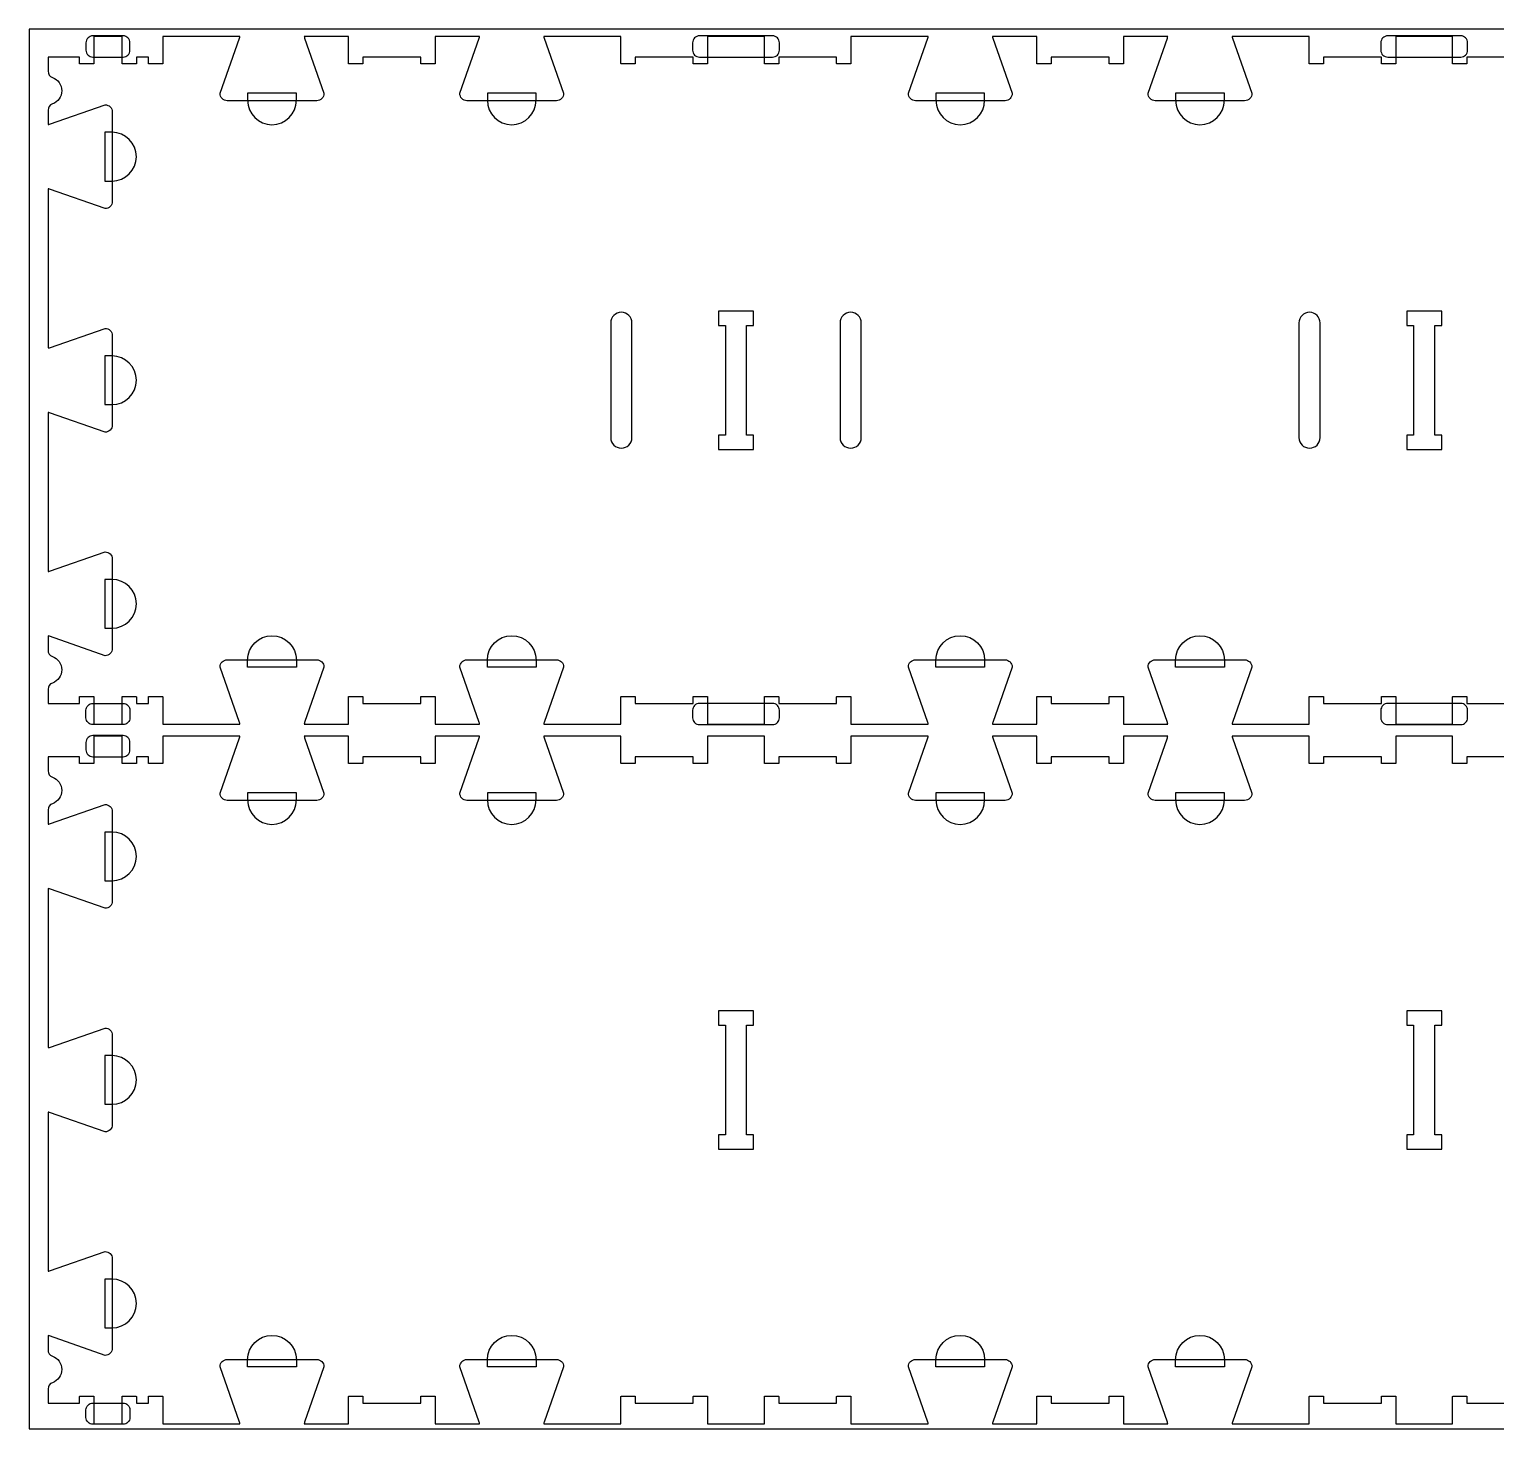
# Model space of a CAD drawing. Header units: millimetres. Extents: x -1220 to 1220, y -1270 to 3560.
# Drawn here: x -1220 to 58, y 50 to 1270 of the extents above; entities that cross this region are included whole.
import ezdxf

# ---------------------------------------------------------------- set-up
doc = ezdxf.new("R2010")
doc.units = ezdxf.units.MM
for name, color, linetype, true_color in [('0_SHEET_SPRUCEPLY_2440X122', 1, 'Continuous', 0xff0000), ('3_ANYTOOL_CUTTHROUGH_INSID', 4, 'Continuous', 0x00ffff), ('4_ANYTOOL_CUTTHROUGH_OUTSI', 5, 'Continuous', 0x0000ff), ('5_ANYTOOL_HALF_MILL_9MM_IN', 3, 'Continuous', 0x00ff00)]:
    doc.layers.add(name, color=color, linetype=linetype, true_color=true_color)

msp = doc.modelspace()

# ---------------------------------------------------------------- linework, layer by layer
at = {"layer": '0_SHEET_SPRUCEPLY_2440X122'}
msp.add_lwpolyline([(-1220, 1270), (-1220, 50), (1220, 50), (1220, 1270)], close=True, dxfattribs=at)
at = {"layer": '3_ANYTOOL_CUTTHROUGH_INSID'}
for points in [[(-694.7, 1014.1, 1), (-713.2, 1014.1), (-713.2, 914.1, 1), (-694.7, 914.1)], [(-513.2, 1014.1), (-513.2, 914.1, 1), (-494.7, 914.1), (-494.7, 1014.1, 1)], [(-94.7, 1014.1, 1), (-113.2, 1014.1), (-113.2, 914.1, 1), (-94.7, 914.1)]]:
    msp.add_lwpolyline(points, format="xyb", close=True, dxfattribs=at)
for points in [[(-618.9, 903.8), (-588.7, 903.8), (-588.7, 916.3), (-594.7, 916.3), (-594.7, 1011.8), (-588.7, 1011.8), (-588.7, 1024.3), (-619.2, 1024.3), (-619.2, 1011.8), (-613.2, 1011.8), (-613.2, 916.3), (-619.2, 916.3), (-619.2, 903.8)], [(-18.9, 903.8), (11.3, 903.8), (11.3, 916.3), (5.3, 916.3), (5.3, 1011.8), (11.3, 1011.8), (11.3, 1024.3), (-19.2, 1024.3), (-19.2, 1011.8), (-13.2, 1011.8), (-13.2, 916.3), (-19.2, 916.3), (-19.2, 903.8)], [(-588.9, 414.3), (-619.2, 414.3), (-619.2, 401.8), (-613.2, 401.8), (-613.2, 306.3), (-619.2, 306.3), (-619.2, 293.8), (-588.7, 293.8), (-588.7, 306.3), (-594.7, 306.3), (-594.7, 401.8), (-588.7, 401.8), (-588.7, 414.3)], [(11.1, 414.3), (-19.2, 414.3), (-19.2, 401.8), (-13.2, 401.8), (-13.2, 306.3), (-19.2, 306.3), (-19.2, 293.8), (11.3, 293.8), (11.3, 306.3), (5.3, 306.3), (5.3, 401.8), (11.3, 401.8), (11.3, 414.3)]]:
    msp.add_lwpolyline(points, close=True, dxfattribs=at)
at = {"layer": '4_ANYTOOL_CUTTHROUGH_OUTSI'}
for points in [[(83.8, 1245.8), (33.3, 1245.8), (33.3, 1240.1), (33.3, 1240.1, -0.414214), (33.1, 1239.8), (21.1, 1239.8, -0.414214), (20.8, 1240.1), (20.8, 1263.8), (-28.7, 1263.8), (-28.7, 1240.1), (-28.7, 1240.1, -0.414214), (-28.9, 1239.8), (-40.9, 1239.8, -0.414214), (-41.2, 1240.1), (-41.2, 1245.8), (-91.7, 1245.8), (-91.7, 1240.1), (-91.7, 1240.1, -0.414214), (-91.9, 1239.8), (-103.9, 1239.8, -0.414214), (-104.2, 1240.1), (-104.2, 1263.8), (-171.4, 1263.8), (-171.4, 1263.8, 0.061485), (-171.2, 1262.4), (-154.3, 1214.2, -0.084368), (-154.2, 1214.1, -0.414214), (-160.5, 1207.8), (-238.5, 1207.8, -0.414214), (-244.7, 1214.1, -0.084368), (-244.7, 1214.2), (-227.8, 1262.4, 0.061485), (-227.6, 1263.8), (-266.2, 1263.8), (-266.2, 1240.1), (-266.2, 1240.1, -0.414214), (-266.4, 1239.8), (-278.4, 1239.8, -0.414214), (-278.7, 1240.1), (-278.7, 1245.8), (-329.2, 1245.8), (-329.2, 1240.1), (-329.2, 1240.1, -0.414214), (-329.4, 1239.8), (-341.4, 1239.8, -0.414214), (-341.7, 1240.1), (-341.7, 1263.8), (-380.3, 1263.8), (-380.3, 1263.8, 0.061485), (-380.1, 1262.4), (-363.2, 1214.2, -0.084368), (-363.2, 1214.1, -0.414214), (-369.4, 1207.8), (-447.4, 1207.8, -0.414214), (-453.7, 1214.1, -0.084368), (-453.6, 1214.2), (-436.7, 1262.4, 0.061485), (-436.5, 1263.8), (-503.7, 1263.8), (-503.7, 1240.1), (-503.7, 1240.1, -0.414214), (-503.9, 1239.8), (-515.9, 1239.8, -0.414214), (-516.2, 1240.1), (-516.2, 1245.8), (-566.7, 1245.8), (-566.7, 1240.1), (-566.7, 1240.1, -0.414214), (-566.9, 1239.8), (-578.9, 1239.8, -0.414214), (-579.2, 1240.1), (-579.2, 1263.8), (-628.7, 1263.8), (-628.7, 1240.1), (-628.7, 1240.1, -0.414214), (-628.9, 1239.8), (-640.9, 1239.8, -0.414214), (-641.2, 1240.1), (-641.2, 1245.8), (-691.7, 1245.8), (-691.7, 1240.1), (-691.7, 1240.1, -0.414214), (-691.9, 1239.8), (-703.9, 1239.8, -0.414214), (-704.2, 1240.1), (-704.2, 1263.8), (-771.4, 1263.8), (-771.4, 1263.8, 0.061485), (-771.2, 1262.4), (-754.3, 1214.2, -0.084368), (-754.2, 1214.1, -0.414214), (-760.5, 1207.8), (-838.5, 1207.8, -0.414214), (-844.7, 1214.1, -0.084368), (-844.7, 1214.2), (-827.8, 1262.4, 0.061485), (-827.6, 1263.8), (-866.2, 1263.8), (-866.2, 1240.1), (-866.2, 1240.1, -0.414214), (-866.4, 1239.8), (-878.4, 1239.8, -0.414214), (-878.7, 1240.1), (-878.7, 1245.8), (-929.2, 1245.8), (-929.2, 1240.1), (-929.2, 1240.1, -0.414214), (-929.4, 1239.8), (-941.4, 1239.8, -0.414214), (-941.7, 1240.1), (-941.7, 1263.8), (-980.3, 1263.8), (-980.3, 1263.8, 0.061485), (-980.1, 1262.4), (-963.2, 1214.2, -0.084368), (-963.2, 1214.1, -0.414214), (-969.4, 1207.8), (-1047.4, 1207.8, -0.414214), (-1053.7, 1214.1, -0.084368), (-1053.6, 1214.2), (-1036.7, 1262.4, 0.061485), (-1036.5, 1263.8), (-1103.7, 1263.8), (-1103.7, 1240.1), (-1103.7, 1240.1, -0.414214), (-1103.9, 1239.8), (-1115.9, 1239.8, -0.414214), (-1116.2, 1240.1), (-1116.2, 1245.8), (-1126.7, 1245.8), (-1126.7, 1240.1), (-1126.7, 1240.1, -0.414214), (-1126.9, 1239.8), (-1138.9, 1239.8, -0.414214), (-1139.2, 1240.1), (-1139.2, 1263.8), (-1163.7, 1263.8), (-1163.7, 1240.1), (-1163.7, 1240.1, -0.414214), (-1163.9, 1239.8), (-1175.9, 1239.8, -0.414214), (-1176.2, 1240.1), (-1176.2, 1245.8), (-1203.7, 1245.8), (-1203.7, 1233.4), (-1203.7, 1233.4, 0.317837), (-1199.9, 1228, -0.707107), (-1199.9, 1204.9, 0.317837), (-1203.7, 1199.5), (-1203.7, 1187.1, 0.061485), (-1202.3, 1187.3), (-1154, 1204.2, -0.084368), (-1153.9, 1204.2, -0.414214), (-1147.7, 1198), (-1147.7, 1120, -0.414214), (-1153.9, 1113.7, -0.084368), (-1154, 1113.7), (-1202.3, 1130.6, 0.061485), (-1203.7, 1130.9), (-1203.7, 992.2, 0.061485), (-1202.3, 992.4), (-1154, 1009.3, -0.084368), (-1153.9, 1009.3, -0.414214), (-1147.7, 1003.1), (-1147.7, 925.1, -0.414214), (-1153.9, 918.8, -0.084368), (-1154, 918.8), (-1202.3, 935.7, 0.061485), (-1203.7, 936), (-1203.7, 797.3, 0.061485), (-1202.3, 797.5), (-1154, 814.4, -0.084368), (-1153.9, 814.4, -0.414214), (-1147.7, 808.2), (-1147.7, 730.2, -0.414214), (-1153.9, 723.9, -0.084368), (-1154, 723.9), (-1202.3, 740.8, 0.061485), (-1203.7, 741.1), (-1203.7, 728.7, 0.317837), (-1199.9, 723.2, -0.707107), (-1199.9, 700.1, 0.317837), (-1203.7, 694.7), (-1203.7, 682.3), (-1176.2, 682.3), (-1176.2, 688.1), (-1176.2, 688.1, -0.414214), (-1175.9, 688.3), (-1163.9, 688.3, -0.414214), (-1163.7, 688.1), (-1163.7, 664.3), (-1139.2, 664.3), (-1139.2, 688.1), (-1139.2, 688.1, -0.414214), (-1138.9, 688.3), (-1126.9, 688.3, -0.414214), (-1126.7, 688.1), (-1126.7, 682.3), (-1116.2, 682.3), (-1116.2, 688.1), (-1116.2, 688.1, -0.414214), (-1115.9, 688.3), (-1103.9, 688.3, -0.414214), (-1103.7, 688.1), (-1103.7, 664.3), (-1053.9, 664.3), (-1036.5, 664.3), (-1036.5, 664.3, 0.061485), (-1036.7, 665.7), (-1053.6, 714, -0.084368), (-1053.7, 714.1, -0.414214), (-1047.4, 720.3), (-969.4, 720.3, -0.414214), (-963.2, 714.1, -0.084368), (-963.2, 714), (-980.1, 665.7, 0.061485), (-980.3, 664.3), (-941.7, 664.3), (-941.7, 688.1), (-941.7, 688.1, -0.414214), (-941.4, 688.3), (-929.4, 688.3, -0.414214), (-929.2, 688.1), (-929.2, 682.3), (-878.7, 682.3), (-878.7, 688.1), (-878.7, 688.1, -0.414214), (-878.4, 688.3), (-866.4, 688.3, -0.414214), (-866.2, 688.1), (-866.2, 664.3), (-827.6, 664.3), (-827.6, 664.3, 0.061485), (-827.8, 665.7), (-844.7, 714, -0.084368), (-844.7, 714.1, -0.414214), (-838.5, 720.3), (-760.5, 720.3, -0.414214), (-754.2, 714.1, -0.084368), (-754.3, 714), (-771.2, 665.7, 0.061485), (-771.4, 664.3), (-704.2, 664.3), (-704.2, 688.1), (-704.2, 688.1, -0.414214), (-703.9, 688.3), (-691.9, 688.3, -0.414214), (-691.7, 688.1), (-691.7, 682.3), (-641.2, 682.3), (-641.2, 688.1), (-641.2, 688.1, -0.414214), (-640.9, 688.3), (-628.9, 688.3, -0.414214), (-628.7, 688.1), (-628.7, 664.3), (-579.2, 664.3), (-579.2, 688.1), (-579.2, 688.1, -0.414214), (-578.9, 688.3), (-566.9, 688.3, -0.414214), (-566.7, 688.1), (-566.7, 682.3), (-516.2, 682.3), (-516.2, 688.1), (-516.2, 688.1, -0.414214), (-515.9, 688.3), (-503.9, 688.3, -0.414214), (-503.7, 688.1), (-503.7, 664.3), (-453.9, 664.3), (-436.5, 664.3), (-436.5, 664.3, 0.061485), (-436.7, 665.7), (-453.6, 714, -0.084368), (-453.7, 714.1, -0.414214), (-447.4, 720.3), (-369.4, 720.3, -0.414214), (-363.2, 714.1, -0.084368), (-363.2, 714), (-380.1, 665.7, 0.061485), (-380.3, 664.3), (-341.7, 664.3), (-341.7, 688.1), (-341.7, 688.1, -0.414214), (-341.4, 688.3), (-329.4, 688.3, -0.414214), (-329.2, 688.1), (-329.2, 682.3), (-278.7, 682.3), (-278.7, 688.1), (-278.7, 688.1, -0.414214), (-278.4, 688.3), (-266.4, 688.3, -0.414214), (-266.2, 688.1), (-266.2, 664.3), (-227.6, 664.3), (-227.6, 664.3, 0.061485), (-227.8, 665.7), (-244.7, 714, -0.084368), (-244.7, 714.1, -0.414214), (-238.5, 720.3), (-160.5, 720.3, -0.414214), (-154.2, 714.1, -0.084368), (-154.3, 714), (-171.2, 665.7, 0.061485), (-171.4, 664.3), (-104.2, 664.3), (-104.2, 688.1), (-104.2, 688.1, -0.414214), (-103.9, 688.3), (-91.9, 688.3, -0.414214), (-91.7, 688.1), (-91.7, 682.3), (-41.2, 682.3), (-41.2, 688.1), (-41.2, 688.1, -0.414214), (-40.9, 688.3), (-28.9, 688.3, -0.414214), (-28.7, 688.1), (-28.7, 664.3), (20.8, 664.3), (20.8, 688.1), (20.8, 688.1, -0.414214), (21.1, 688.3), (33.1, 688.3, -0.414214), (33.3, 688.1), (33.3, 682.3), (83.8, 682.3)], [(83.8, 635.8), (33.3, 635.8), (33.3, 630.1), (33.3, 630.1, -0.414214), (33.1, 629.8), (21.1, 629.8, -0.414214), (20.8, 630.1), (20.8, 653.8), (-28.7, 653.8), (-28.7, 630.1), (-28.7, 630.1, -0.414214), (-28.9, 629.8), (-40.9, 629.8, -0.414214), (-41.2, 630.1), (-41.2, 635.8), (-91.7, 635.8), (-91.7, 630.1), (-91.7, 630.1, -0.414214), (-91.9, 629.8), (-103.9, 629.8, -0.414214), (-104.2, 630.1), (-104.2, 653.8), (-171.4, 653.8), (-171.4, 653.8, 0.061485), (-171.2, 652.4), (-154.3, 604.2, -0.084368), (-154.2, 604.1, -0.414214), (-160.5, 597.8), (-238.5, 597.8, -0.414214), (-244.7, 604.1, -0.084368), (-244.7, 604.2), (-227.8, 652.4, 0.061485), (-227.6, 653.8), (-266.2, 653.8), (-266.2, 630.1), (-266.2, 630.1, -0.414214), (-266.4, 629.8), (-278.4, 629.8, -0.414214), (-278.7, 630.1), (-278.7, 635.8), (-329.2, 635.8), (-329.2, 630.1), (-329.2, 630.1, -0.414214), (-329.4, 629.8), (-341.4, 629.8, -0.414214), (-341.7, 630.1), (-341.7, 653.8), (-380.3, 653.8), (-380.3, 653.8, 0.061485), (-380.1, 652.4), (-363.2, 604.2, -0.084368), (-363.2, 604.1, -0.414214), (-369.4, 597.8), (-447.4, 597.8, -0.414214), (-453.7, 604.1, -0.084368), (-453.6, 604.2), (-436.7, 652.4, 0.061485), (-436.5, 653.8), (-503.7, 653.8), (-503.7, 630.1), (-503.7, 630.1, -0.414214), (-503.9, 629.8), (-515.9, 629.8, -0.414214), (-516.2, 630.1), (-516.2, 635.8), (-566.7, 635.8), (-566.7, 630.1), (-566.7, 630.1, -0.414214), (-566.9, 629.8), (-578.9, 629.8, -0.414214), (-579.2, 630.1), (-579.2, 653.8), (-628.7, 653.8), (-628.7, 630.1), (-628.7, 630.1, -0.414214), (-628.9, 629.8), (-640.9, 629.8, -0.414214), (-641.2, 630.1), (-641.2, 635.8), (-691.7, 635.8), (-691.7, 630.1), (-691.7, 630.1, -0.414214), (-691.9, 629.8), (-703.9, 629.8, -0.414214), (-704.2, 630.1), (-704.2, 653.8), (-771.4, 653.8), (-771.4, 653.8, 0.061485), (-771.2, 652.4), (-754.3, 604.2, -0.084368), (-754.2, 604.1, -0.414214), (-760.5, 597.8), (-838.5, 597.8, -0.414214), (-844.7, 604.1, -0.084368), (-844.7, 604.2), (-827.8, 652.4, 0.061485), (-827.6, 653.8), (-866.2, 653.8), (-866.2, 630.1), (-866.2, 630.1, -0.414214), (-866.4, 629.8), (-878.4, 629.8, -0.414214), (-878.7, 630.1), (-878.7, 635.8), (-929.2, 635.8), (-929.2, 630.1), (-929.2, 630.1, -0.414214), (-929.4, 629.8), (-941.4, 629.8, -0.414214), (-941.7, 630.1), (-941.7, 653.8), (-980.3, 653.8), (-980.3, 653.8, 0.061485), (-980.1, 652.4), (-963.2, 604.2, -0.084368), (-963.2, 604.1, -0.414214), (-969.4, 597.8), (-1047.4, 597.8, -0.414214), (-1053.7, 604.1, -0.084368), (-1053.6, 604.2), (-1036.7, 652.4, 0.061485), (-1036.5, 653.8), (-1103.7, 653.8), (-1103.7, 630.1), (-1103.7, 630.1, -0.414214), (-1103.9, 629.8), (-1115.9, 629.8, -0.414214), (-1116.2, 630.1), (-1116.2, 635.8), (-1126.7, 635.8), (-1126.7, 630.1), (-1126.7, 630.1, -0.414214), (-1126.9, 629.8), (-1138.9, 629.8, -0.414214), (-1139.2, 630.1), (-1139.2, 653.8), (-1163.7, 653.8), (-1163.7, 630.1), (-1163.7, 630.1, -0.414214), (-1163.9, 629.8), (-1175.9, 629.8, -0.414214), (-1176.2, 630.1), (-1176.2, 635.8), (-1203.7, 635.8), (-1203.7, 623.4), (-1203.7, 623.4, 0.317837), (-1199.9, 618, -0.707107), (-1199.9, 594.9, 0.317837), (-1203.7, 589.5), (-1203.7, 577.1, 0.061485), (-1202.3, 577.3), (-1154, 594.2, -0.084368), (-1153.9, 594.2, -0.414214), (-1147.7, 588), (-1147.7, 510, -0.414214), (-1153.9, 503.7, -0.084368), (-1154, 503.7), (-1202.3, 520.6, 0.061485), (-1203.7, 520.9), (-1203.7, 382.2, 0.061485), (-1202.3, 382.4), (-1154, 399.3, -0.084368), (-1153.9, 399.3, -0.414214), (-1147.7, 393.1), (-1147.7, 315.1, -0.414214), (-1153.9, 308.8, -0.084368), (-1154, 308.8), (-1202.3, 325.7, 0.061485), (-1203.7, 326), (-1203.7, 187.3, 0.061485), (-1202.3, 187.5), (-1154, 204.4, -0.084368), (-1153.9, 204.4, -0.414214), (-1147.7, 198.2), (-1147.7, 120.2, -0.414214), (-1153.9, 113.9, -0.084368), (-1154, 113.9), (-1202.3, 130.8, 0.061485), (-1203.7, 131.1), (-1203.7, 118.7, 0.317837), (-1199.9, 113.2, -0.317837), (-1191.7, 101.7, -0.317837), (-1199.9, 90.1, 0.317837), (-1203.7, 84.7), (-1203.7, 72.3), (-1176.2, 72.3), (-1176.2, 78.1), (-1176.2, 78.1, -0.414214), (-1175.9, 78.3), (-1163.9, 78.3, -0.414214), (-1163.7, 78.1), (-1163.7, 54.3), (-1139.2, 54.3), (-1139.2, 78.1), (-1139.2, 78.1, -0.414214), (-1138.9, 78.3), (-1126.9, 78.3, -0.414214), (-1126.7, 78.1), (-1126.7, 72.3), (-1116.2, 72.3), (-1116.2, 78.1), (-1116.2, 78.1, -0.414214), (-1115.9, 78.3), (-1103.9, 78.3, -0.414214), (-1103.7, 78.1), (-1103.7, 54.3), (-1053.9, 54.3), (-1036.5, 54.3), (-1036.5, 54.3, 0.061485), (-1036.7, 55.7), (-1053.6, 104, -0.084368), (-1053.7, 104.1, -0.414214), (-1047.4, 110.3), (-969.4, 110.3, -0.414214), (-963.2, 104.1, -0.084368), (-963.2, 104), (-980.1, 55.7, 0.061485), (-980.3, 54.3), (-941.7, 54.3), (-941.7, 78.1), (-941.7, 78.1, -0.414214), (-941.4, 78.3), (-929.4, 78.3, -0.414214), (-929.2, 78.1), (-929.2, 72.3), (-878.7, 72.3), (-878.7, 78.1), (-878.7, 78.1, -0.414214), (-878.4, 78.3), (-866.4, 78.3, -0.414214), (-866.2, 78.1), (-866.2, 54.3), (-827.6, 54.3), (-827.6, 54.3, 0.061485), (-827.8, 55.7), (-844.7, 104, -0.084368), (-844.7, 104.1, -0.414214), (-838.5, 110.3), (-760.5, 110.3, -0.414214), (-754.2, 104.1, -0.084368), (-754.3, 104), (-771.2, 55.7, 0.061485), (-771.4, 54.3), (-704.2, 54.3), (-704.2, 78.1), (-704.2, 78.1, -0.414214), (-703.9, 78.3), (-691.9, 78.3, -0.414214), (-691.7, 78.1), (-691.7, 72.3), (-641.2, 72.3), (-641.2, 78.1), (-641.2, 78.1, -0.414214), (-640.9, 78.3), (-628.9, 78.3, -0.414214), (-628.7, 78.1), (-628.7, 54.3), (-579.2, 54.3), (-579.2, 78.1), (-579.2, 78.1, -0.414214), (-578.9, 78.3), (-566.9, 78.3, -0.414214), (-566.7, 78.1), (-566.7, 72.3), (-516.2, 72.3), (-516.2, 78.1), (-516.2, 78.1, -0.414214), (-515.9, 78.3), (-503.9, 78.3, -0.414214), (-503.7, 78.1), (-503.7, 54.3), (-453.9, 54.3), (-436.5, 54.3), (-436.5, 54.3, 0.061485), (-436.7, 55.7), (-453.6, 104, -0.084368), (-453.7, 104.1, -0.414214), (-447.4, 110.3), (-369.4, 110.3, -0.414214), (-363.2, 104.1, -0.084368), (-363.2, 104), (-380.1, 55.7, 0.061485), (-380.3, 54.3), (-341.7, 54.3), (-341.7, 78.1), (-341.7, 78.1, -0.414214), (-341.4, 78.3), (-329.4, 78.3, -0.414214), (-329.2, 78.1), (-329.2, 72.3), (-278.7, 72.3), (-278.7, 78.1), (-278.7, 78.1, -0.414214), (-278.4, 78.3), (-266.4, 78.3, -0.414214), (-266.2, 78.1), (-266.2, 54.3), (-227.6, 54.3), (-227.6, 54.3, 0.061485), (-227.8, 55.7), (-244.7, 104, -0.084368), (-244.7, 104.1, -0.414214), (-238.5, 110.3), (-160.5, 110.3, -0.414214), (-154.2, 104.1, -0.084368), (-154.3, 104), (-171.2, 55.7, 0.061485), (-171.4, 54.3), (-104.2, 54.3), (-104.2, 78.1), (-104.2, 78.1, -0.414214), (-103.9, 78.3), (-91.9, 78.3, -0.414214), (-91.7, 78.1), (-91.7, 72.3), (-41.2, 72.3), (-41.2, 78.1), (-41.2, 78.1, -0.414214), (-40.9, 78.3), (-28.9, 78.3, -0.414214), (-28.7, 78.1), (-28.7, 54.3), (20.8, 54.3), (20.8, 78.1), (20.8, 78.1, -0.414214), (21.1, 78.3), (33.1, 78.3, -0.414214), (33.3, 78.1), (33.3, 72.3), (83.8, 72.3)]]:
    msp.add_lwpolyline(points, format="xyb", dxfattribs=at)
at = {"layer": '5_ANYTOOL_HALF_MILL_9MM_IN'}
for points in [[(-1164.6, 1264.3, 0.414214), (-1170.6, 1258.3), (-1170.6, 1251.8, 0.414214), (-1164.6, 1245.8), (-1138.3, 1245.8, 0.414214), (-1132.3, 1251.8), (-1132.3, 1258.3, 0.414214), (-1138.3, 1264.3)], [(-635.8, 1264.3, 0.414214), (-641.8, 1258.3), (-641.8, 1251.8, 0.414214), (-635.8, 1245.8), (-572.1, 1245.8, 0.414214), (-566.1, 1251.8), (-566.1, 1258.3, 0.414214), (-572.1, 1264.3)], [(-35.8, 1264.3, 0.414214), (-41.8, 1258.3), (-41.8, 1251.8, 0.414214), (-35.8, 1245.8), (27.9, 1245.8, 0.414214), (33.9, 1251.8), (33.9, 1258.3, 0.414214), (27.9, 1264.3)], [(-1029.7, 1208.1, 1), (-987.2, 1208.1), (-987.2, 1208.3), (-987.2, 1214.3), (-1029.7, 1214.3), (-1029.7, 1208.3), (-1029.7, 1208.1)], [(-820.7, 1208.1, 1), (-778.2, 1208.1), (-778.2, 1208.3), (-778.2, 1214.3), (-820.7, 1214.3), (-820.7, 1208.3), (-820.7, 1208.1)], [(-429.7, 1208.1, 1), (-387.2, 1208.1), (-387.2, 1208.3), (-387.2, 1214.3), (-429.7, 1214.3), (-429.7, 1208.3), (-429.7, 1208.1)], [(-220.7, 1208.1, 1), (-178.2, 1208.1), (-178.2, 1208.3), (-178.2, 1214.3), (-220.7, 1214.3), (-220.7, 1208.3), (-220.7, 1208.1)], [(-1147.9, 1137.7, 1), (-1147.9, 1180.2), (-1148.2, 1180.2), (-1154.2, 1180.2), (-1154.2, 1137.7), (-1148.2, 1137.7), (-1147.9, 1137.7)], [(-1147.9, 942.8, 1), (-1147.9, 985.3), (-1148.2, 985.3), (-1154.2, 985.3), (-1154.2, 942.8), (-1148.2, 942.8), (-1147.9, 942.8)], [(-1147.9, 747.9, 1), (-1147.9, 790.4), (-1148.2, 790.4), (-1154.2, 790.4), (-1154.2, 747.9), (-1148.2, 747.9), (-1147.9, 747.9)], [(-1029.7, 720.1, -1), (-987.2, 720.1), (-987.2, 719.8), (-987.2, 713.8), (-1029.7, 713.8), (-1029.7, 719.8), (-1029.7, 720.1)], [(-820.7, 720.1, -1), (-778.2, 720.1), (-778.2, 719.8), (-778.2, 713.8), (-820.7, 713.8), (-820.7, 719.8), (-820.7, 720.1)], [(-429.7, 720.1, -1), (-387.2, 720.1), (-387.2, 719.8), (-387.2, 713.8), (-429.7, 713.8), (-429.7, 719.8), (-429.7, 720.1)], [(-220.7, 720.1, -1), (-178.2, 720.1), (-178.2, 719.8), (-178.2, 713.8), (-220.7, 713.8), (-220.7, 719.8), (-220.7, 720.1)], [(-1164.6, 663.8, -0.414214), (-1170.6, 669.8), (-1170.6, 676.3, -0.414214), (-1164.6, 682.3), (-1138.3, 682.3, -0.414214), (-1132.3, 676.3), (-1132.3, 669.8, -0.414214), (-1138.3, 663.8)], [(-635.8, 682.3, 0.414214), (-641.8, 676.3), (-641.8, 669.8, 0.414214), (-635.8, 663.8), (-572.1, 663.8, 0.414214), (-566.1, 669.8), (-566.1, 676.3, 0.414214), (-572.1, 682.3)], [(-35.8, 682.3, 0.414214), (-41.8, 676.3), (-41.8, 669.8, 0.414214), (-35.8, 663.8), (27.9, 663.8, 0.414214), (33.9, 669.8), (33.9, 676.3, 0.414214), (27.9, 682.3)], [(-1164.6, 654.3, 0.414214), (-1170.6, 648.3), (-1170.6, 641.8, 0.414214), (-1164.6, 635.8), (-1138.3, 635.8, 0.414214), (-1132.3, 641.8), (-1132.3, 648.3, 0.414214), (-1138.3, 654.3)], [(-1029.7, 598.1, 1), (-987.2, 598.1), (-987.2, 598.3), (-987.2, 604.3), (-1029.7, 604.3), (-1029.7, 598.3), (-1029.7, 598.1)], [(-820.7, 598.1, 1), (-778.2, 598.1), (-778.2, 598.3), (-778.2, 604.3), (-820.7, 604.3), (-820.7, 598.3), (-820.7, 598.1)], [(-429.7, 598.1, 1), (-387.2, 598.1), (-387.2, 598.3), (-387.2, 604.3), (-429.7, 604.3), (-429.7, 598.3), (-429.7, 598.1)], [(-220.7, 598.1, 1), (-178.2, 598.1), (-178.2, 598.3), (-178.2, 604.3), (-220.7, 604.3), (-220.7, 598.3), (-220.7, 598.1)], [(-1147.9, 527.7, 1), (-1147.9, 570.2), (-1148.2, 570.2), (-1154.2, 570.2), (-1154.2, 527.7), (-1148.2, 527.7), (-1147.9, 527.7)], [(-1147.9, 332.8, 1), (-1147.9, 375.3), (-1148.2, 375.3), (-1154.2, 375.3), (-1154.2, 332.8), (-1148.2, 332.8), (-1147.9, 332.8)], [(-1147.9, 137.9, 1), (-1147.9, 180.4), (-1148.2, 180.4), (-1154.2, 180.4), (-1154.2, 137.9), (-1148.2, 137.9), (-1147.9, 137.9)], [(-1029.7, 110.1, -1), (-987.2, 110.1), (-987.2, 109.8), (-987.2, 103.8), (-1029.7, 103.8), (-1029.7, 109.8), (-1029.7, 110.1)], [(-820.7, 110.1, -1), (-778.2, 110.1), (-778.2, 109.8), (-778.2, 103.8), (-820.7, 103.8), (-820.7, 109.8), (-820.7, 110.1)], [(-429.7, 110.1, -1), (-387.2, 110.1), (-387.2, 109.8), (-387.2, 103.8), (-429.7, 103.8), (-429.7, 109.8), (-429.7, 110.1)], [(-220.7, 110.1, -1), (-178.2, 110.1), (-178.2, 109.8), (-178.2, 103.8), (-220.7, 103.8), (-220.7, 109.8), (-220.7, 110.1)], [(-1164.6, 53.8, -0.414214), (-1170.6, 59.8), (-1170.6, 66.3, -0.414214), (-1164.6, 72.3), (-1138.3, 72.3, -0.414214), (-1132.3, 66.3), (-1132.3, 59.8, -0.414214), (-1138.3, 53.8)]]:
    msp.add_lwpolyline(points, format="xyb", close=True, dxfattribs=at)

doc.saveas('drawing.dxf')
